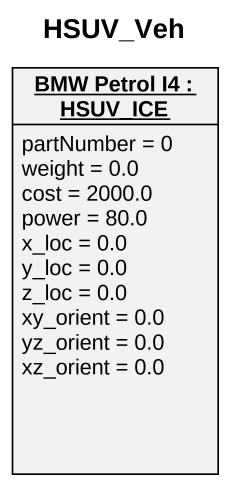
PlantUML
@startuml
title HSUV_Veh
hide circle
hide empty members
object "BMW Petrol I4 : HSUV_ICE" as BMW_Petrol_I4 {
  partNumber = 0
  weight = 0.0
  cost = 2000.0
  power = 80.0
  x_loc = 0.0
  y_loc = 0.0
  z_loc = 0.0
  xy_orient = 0.0
  yz_orient = 0.0
  xz_orient = 0.0
}
@enduml
